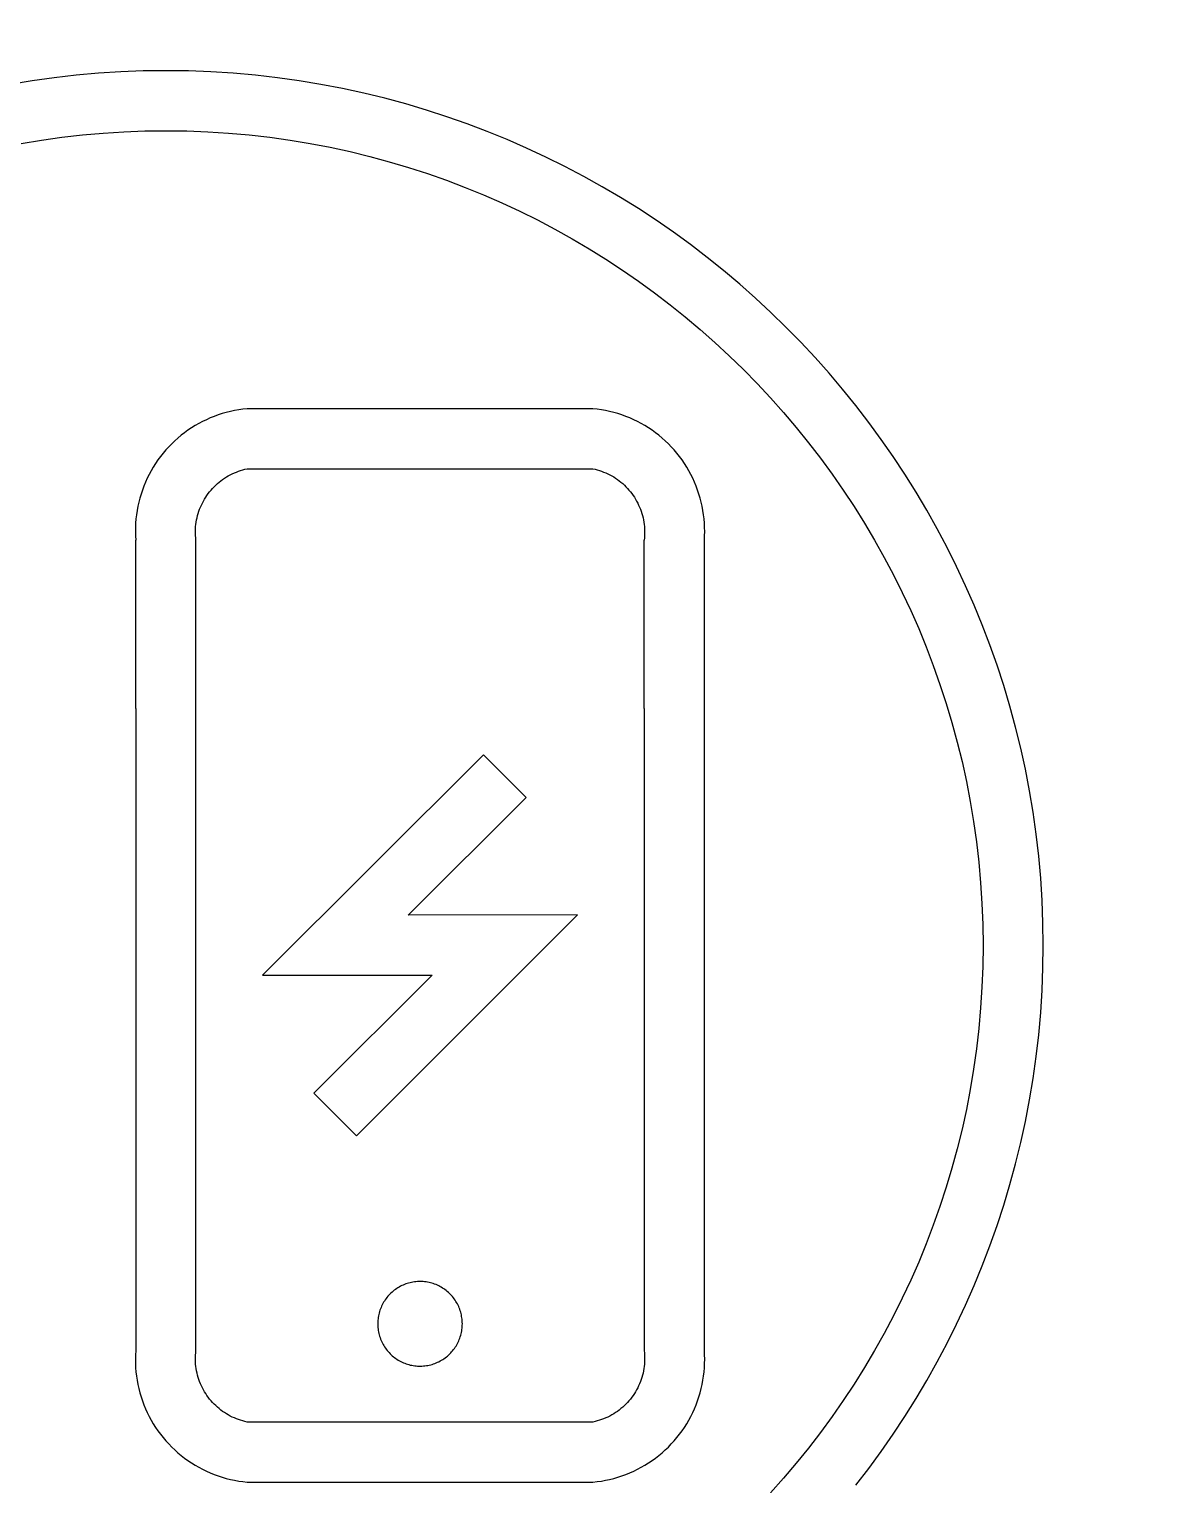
# Model space of a CAD drawing. Header units: millimetres. Extents: x -208 to 4974, y -28 to 3137.
# Drawn here: x 532.2 to 567.15, y 2786.77 to 2831.54 of the extents above; entities that cross this region are included whole.
import ezdxf

# ---------------------------------------------------------------- set-up
doc = ezdxf.new("R2010")
doc.units = ezdxf.units.MM
doc.layers.add('ZANO_R', color=7, linetype='Continuous', lineweight=0)
doc.layers.add('ZANO_W', color=1, linetype='Continuous', lineweight=0)
doc.styles.add('Arial', font='arial.ttf')
doc.styles.get("Standard").update_dxf_attribs({"font": 'ARIALUNI.TTF'})
doc.dimstyles.new('pl i ang', dxfattribs={"dimtxt": 50, "dimasz": 50, "dimexe": 1.25, "dimexo": 0.625, "dimgap": 10, "dimtad": 1, "dimtoh": 1, "dimtxsty": 'Standard', "dimcen": 2.5, "dimclrd": 1, "dimclre": 1, "dimclrt": 1, "dimadec": 0, "dimazin": 0, "dimtfac": 1, "dimtmove": 0, "dimatfit": 3, "dimfxl": 1, "dimarcsym": 1})

# ---------------------------------------------------------------- blocks, each defined once
blk = doc.blocks.new('*D504')
at = {"layer": 'ZANO_W', "color": 1, "lineweight": -2}
for p, q in [((532.144, 3137.136), (-161.352, 3137.136)), ((-151.352, 3097.136), (-151.352, 2453.738)), ((105.377, 2413.738), (-161.352, 2413.738))]:
    blk.add_line(p, q, dxfattribs=at)
at = {"layer": 'ZANO_W', "color": 1}
for points in [[(-144.686, 3097.136), (-158.019, 3097.136), (-151.352, 3137.136)], [(-158.019, 2453.738), (-144.686, 2453.738), (-151.352, 2413.738)]]:
    blk.add_solid(points, dxfattribs=at)
at = {"layer": 'ZANO_W', "color": 1, "insert": (-181.789, 2775.437), "char_height": 40, "attachment_point": 5, "rotation": 90, "style": 'Arial'}
blk.add_mtext('723', dxfattribs=at)
blk = doc.blocks.new('*D507')
at = {"layer": 'ZANO_W', "color": 1, "lineweight": -2}
blk.add_arc((4072.525, 2413.738), 150.809, 99.55169, 164.75824, dxfattribs=at)
at = {"layer": 'ZANO_W', "color": 1}
for points in [[(4047.725, 2555.793), (4047.276, 2569.119), (4087.477, 2563.804)], [(3920.413, 2454.268), (3933.628, 2452.5), (3921.716, 2413.738)]]:
    blk.add_solid(points, dxfattribs=at)
at = {"layer": 'ZANO_W', "color": 1, "insert": (3950.719, 2548.283), "char_height": 40, "attachment_point": 5, "rotation": 42.155, "style": 'Arial'}
blk.add_mtext('96%%d', dxfattribs=at)

msp = doc.modelspace()

# ---------------------------------------------------------------- linework, layer by layer
at = {"layer": 'ZANO_R'}
for p, q in [((532.295, 2829.952), (531.628, 2829.841)), ((532.968, 2830.046), (532.295, 2829.952)), ((533.645, 2830.123), (532.968, 2830.046)), ((534.327, 2830.184), (533.645, 2830.123)), ((535.015, 2830.227), (534.327, 2830.184)), ((535.706, 2830.254), (535.015, 2830.227)), ((536.402, 2830.262), (535.706, 2830.254)), ((537.098, 2830.254), (536.402, 2830.262)), ((537.789, 2830.227), (537.098, 2830.254)), ((538.476, 2830.184), (537.789, 2830.227)), ((539.159, 2830.123), (538.476, 2830.184)), ((539.836, 2830.046), (539.159, 2830.123)), ((540.508, 2829.952), (539.836, 2830.046)), ((541.175, 2829.841), (540.508, 2829.952)), ((541.837, 2829.715), (541.175, 2829.841)), ((542.492, 2829.572), (541.837, 2829.715)), ((543.142, 2829.413), (542.492, 2829.572)), ((543.785, 2829.239), (543.142, 2829.413)), ((544.422, 2829.05), (543.785, 2829.239)), ((545.052, 2828.846), (544.422, 2829.05)), ((545.676, 2828.626), (545.052, 2828.846)), ((546.292, 2828.392), (545.676, 2828.626)), ((531.956, 2828.022), (532.577, 2828.125)), ((532.577, 2828.125), (533.204, 2828.212)), ((533.204, 2828.212), (533.834, 2828.284)), ((533.834, 2828.284), (534.47, 2828.341)), ((534.47, 2828.341), (535.11, 2828.381)), ((535.11, 2828.381), (535.754, 2828.406)), ((535.754, 2828.406), (536.402, 2828.414)), ((536.402, 2828.414), (537.05, 2828.406)), ((537.05, 2828.406), (537.694, 2828.381)), ((537.694, 2828.381), (538.334, 2828.341)), ((538.334, 2828.341), (538.969, 2828.284)), ((538.969, 2828.284), (539.6, 2828.212)), ((539.6, 2828.212), (540.226, 2828.125)), ((540.226, 2828.125), (540.847, 2828.022)), ((546.902, 2828.144), (546.292, 2828.392)), ((547.503, 2827.881), (546.902, 2828.144)), ((540.847, 2828.022), (541.463, 2827.904)), ((541.463, 2827.904), (542.074, 2827.771)), ((542.074, 2827.771), (542.679, 2827.623)), ((542.679, 2827.623), (543.278, 2827.461)), ((548.097, 2827.604), (547.503, 2827.881)), ((543.278, 2827.461), (543.871, 2827.285)), ((543.871, 2827.285), (544.458, 2827.095)), ((548.683, 2827.313), (548.097, 2827.604)), ((549.261, 2827.009), (548.683, 2827.313)), ((544.458, 2827.095), (545.039, 2826.89)), ((545.039, 2826.89), (545.613, 2826.672)), ((549.831, 2826.691), (549.261, 2827.009)), ((545.613, 2826.672), (546.18, 2826.441)), ((546.18, 2826.441), (546.741, 2826.196)), ((550.392, 2826.36), (549.831, 2826.691)), ((550.944, 2826.016), (550.392, 2826.36)), ((546.741, 2826.196), (547.294, 2825.938)), ((547.294, 2825.938), (547.84, 2825.667)), ((551.488, 2825.659), (550.944, 2826.016)), ((547.84, 2825.667), (548.378, 2825.384)), ((548.378, 2825.384), (548.909, 2825.088)), ((552.022, 2825.29), (551.488, 2825.659)), ((548.909, 2825.088), (549.431, 2824.78)), ((552.546, 2824.908), (552.022, 2825.29)), ((549.431, 2824.78), (549.945, 2824.459)), ((553.061, 2824.514), (552.546, 2824.908)), ((553.567, 2824.108), (553.061, 2824.514)), ((549.945, 2824.459), (550.451, 2824.127)), ((550.451, 2824.127), (550.949, 2823.783)), ((554.062, 2823.691), (553.567, 2824.108)), ((550.949, 2823.783), (551.437, 2823.427)), ((554.547, 2823.261), (554.062, 2823.691)), ((551.437, 2823.427), (551.917, 2823.06)), ((555.021, 2822.821), (554.547, 2823.261)), ((551.917, 2823.06), (552.388, 2822.682)), ((555.485, 2822.37), (555.021, 2822.821)), ((552.388, 2822.682), (552.849, 2822.293)), ((552.849, 2822.293), (553.301, 2821.894)), ((555.938, 2821.907), (555.485, 2822.37)), ((553.301, 2821.894), (553.742, 2821.484)), ((556.38, 2821.434), (555.938, 2821.907)), ((553.742, 2821.484), (554.174, 2821.063)), ((556.81, 2820.951), (556.38, 2821.434)), ((554.174, 2821.063), (554.596, 2820.633)), ((557.229, 2820.457), (556.81, 2820.951)), ((554.596, 2820.633), (555.007, 2820.192)), ((557.636, 2819.954), (557.229, 2820.457)), ((555.007, 2820.192), (555.408, 2819.742)), ((537.769, 2819.575), (537.65, 2819.522)), ((537.89, 2819.624), (537.769, 2819.575)), ((538.013, 2819.669), (537.89, 2819.624)), ((538.137, 2819.709), (538.013, 2819.669)), ((538.263, 2819.745), (538.137, 2819.709)), ((538.39, 2819.777), (538.263, 2819.745)), ((538.517, 2819.804), (538.39, 2819.777)), ((538.646, 2819.827), (538.517, 2819.804)), ((538.775, 2819.845), (538.646, 2819.827)), ((538.905, 2819.859), (538.775, 2819.845)), ((549.545, 2819.859), (538.905, 2819.859)), ((549.674, 2819.845), (549.545, 2819.859)), ((549.804, 2819.827), (549.674, 2819.845)), ((549.932, 2819.804), (549.804, 2819.827)), ((550.06, 2819.777), (549.932, 2819.804)), ((550.187, 2819.745), (550.06, 2819.777)), ((550.312, 2819.709), (550.187, 2819.745)), ((550.436, 2819.669), (550.312, 2819.709)), ((550.559, 2819.624), (550.436, 2819.669)), ((550.68, 2819.575), (550.559, 2819.624)), ((550.799, 2819.522), (550.68, 2819.575)), ((555.408, 2819.742), (555.798, 2819.282)), ((558.031, 2819.44), (557.636, 2819.954)), ((536.979, 2819.121), (536.876, 2819.041)), ((537.085, 2819.197), (536.979, 2819.121)), ((537.193, 2819.27), (537.085, 2819.197)), ((537.304, 2819.339), (537.193, 2819.27)), ((537.417, 2819.404), (537.304, 2819.339)), ((537.533, 2819.465), (537.417, 2819.404)), ((537.65, 2819.522), (537.533, 2819.465)), ((550.917, 2819.465), (550.799, 2819.522)), ((551.032, 2819.404), (550.917, 2819.465)), ((551.146, 2819.339), (551.032, 2819.404)), ((551.256, 2819.27), (551.146, 2819.339)), ((551.365, 2819.197), (551.256, 2819.27)), ((551.471, 2819.121), (551.365, 2819.197)), ((551.574, 2819.041), (551.471, 2819.121)), ((555.798, 2819.282), (556.178, 2818.813)), ((558.414, 2818.917), (558.031, 2819.44)), ((536.492, 2818.686), (536.405, 2818.59)), ((536.584, 2818.78), (536.492, 2818.686)), ((536.678, 2818.87), (536.584, 2818.78)), ((536.775, 2818.957), (536.678, 2818.87)), ((536.876, 2819.041), (536.775, 2818.957)), ((551.674, 2818.957), (551.574, 2819.041)), ((551.772, 2818.87), (551.674, 2818.957)), ((551.866, 2818.78), (551.772, 2818.87)), ((551.957, 2818.686), (551.866, 2818.78)), ((552.045, 2818.59), (551.957, 2818.686)), ((556.178, 2818.813), (556.546, 2818.335)), ((558.784, 2818.384), (558.414, 2818.917)), ((536.162, 2818.283), (536.088, 2818.175)), ((536.239, 2818.388), (536.162, 2818.283)), ((536.32, 2818.49), (536.239, 2818.388)), ((536.405, 2818.59), (536.32, 2818.49)), ((552.129, 2818.49), (552.045, 2818.59)), ((552.21, 2818.388), (552.129, 2818.49)), ((552.288, 2818.283), (552.21, 2818.388)), ((552.362, 2818.175), (552.288, 2818.283)), ((556.546, 2818.335), (556.902, 2817.848)), ((559.142, 2817.843), (558.784, 2818.384)), ((535.89, 2817.837), (535.832, 2817.72)), ((535.952, 2817.952), (535.89, 2817.837)), ((536.018, 2818.064), (535.952, 2817.952)), ((536.088, 2818.175), (536.018, 2818.064)), ((538.266, 2817.759), (538.325, 2817.794)), ((538.325, 2817.794), (538.386, 2817.826)), ((538.386, 2817.826), (538.448, 2817.857)), ((538.448, 2817.857), (538.511, 2817.886)), ((538.511, 2817.886), (538.574, 2817.912)), ((538.574, 2817.912), (538.639, 2817.937)), ((538.639, 2817.937), (538.705, 2817.959)), ((538.705, 2817.959), (538.771, 2817.978)), ((538.771, 2817.978), (538.838, 2817.996)), ((538.838, 2817.996), (538.905, 2818.011)), ((538.905, 2818.011), (549.545, 2818.011)), ((549.545, 2818.011), (549.612, 2817.996)), ((549.612, 2817.996), (549.679, 2817.978)), ((549.679, 2817.978), (549.745, 2817.959)), ((549.745, 2817.959), (549.81, 2817.937)), ((549.81, 2817.937), (549.875, 2817.912)), ((549.875, 2817.912), (549.939, 2817.886)), ((549.939, 2817.886), (550.002, 2817.857)), ((550.002, 2817.857), (550.063, 2817.826)), ((550.063, 2817.826), (550.124, 2817.794)), ((550.124, 2817.794), (550.184, 2817.759)), ((552.432, 2818.064), (552.362, 2818.175)), ((552.498, 2817.952), (552.432, 2818.064)), ((552.56, 2817.837), (552.498, 2817.952)), ((552.618, 2817.72), (552.56, 2817.837)), ((556.902, 2817.848), (557.247, 2817.352)), ((559.488, 2817.292), (559.142, 2817.843)), ((535.682, 2817.358), (535.64, 2817.235)), ((535.728, 2817.481), (535.682, 2817.358)), ((535.777, 2817.601), (535.728, 2817.481)), ((535.832, 2817.72), (535.777, 2817.601)), ((537.751, 2817.304), (537.795, 2817.357)), ((537.795, 2817.357), (537.841, 2817.409)), ((537.841, 2817.409), (537.888, 2817.459)), ((537.888, 2817.459), (537.938, 2817.507)), ((537.938, 2817.507), (537.989, 2817.554)), ((537.989, 2817.554), (538.041, 2817.598)), ((538.041, 2817.598), (538.095, 2817.641)), ((538.095, 2817.641), (538.151, 2817.682)), ((538.151, 2817.682), (538.208, 2817.721)), ((538.208, 2817.721), (538.266, 2817.759)), ((550.184, 2817.759), (550.242, 2817.721)), ((550.242, 2817.721), (550.299, 2817.682)), ((550.299, 2817.682), (550.354, 2817.641)), ((550.354, 2817.641), (550.408, 2817.598)), ((550.408, 2817.598), (550.461, 2817.554)), ((550.461, 2817.554), (550.512, 2817.507)), ((550.512, 2817.507), (550.561, 2817.459)), ((550.561, 2817.459), (550.609, 2817.409)), ((550.609, 2817.409), (550.655, 2817.357)), ((550.655, 2817.357), (550.699, 2817.304)), ((552.672, 2817.601), (552.618, 2817.72)), ((552.722, 2817.481), (552.672, 2817.601)), ((552.768, 2817.358), (552.722, 2817.481)), ((552.809, 2817.235), (552.768, 2817.358)), ((557.247, 2817.352), (557.581, 2816.847)), ((535.57, 2816.983), (535.542, 2816.856)), ((535.603, 2817.109), (535.57, 2816.983)), ((535.64, 2817.235), (535.603, 2817.109)), ((537.469, 2816.831), (537.497, 2816.894)), ((537.497, 2816.894), (537.527, 2816.956)), ((537.527, 2816.956), (537.559, 2817.017)), ((537.559, 2817.017), (537.594, 2817.077)), ((537.594, 2817.077), (537.63, 2817.136)), ((537.63, 2817.136), (537.668, 2817.193)), ((537.668, 2817.193), (537.708, 2817.249)), ((537.708, 2817.249), (537.751, 2817.304)), ((550.699, 2817.304), (550.741, 2817.249)), ((550.741, 2817.249), (550.781, 2817.193)), ((550.781, 2817.193), (550.82, 2817.136)), ((550.82, 2817.136), (550.856, 2817.077)), ((550.856, 2817.077), (550.89, 2817.017)), ((550.89, 2817.017), (550.922, 2816.956)), ((550.922, 2816.956), (550.952, 2816.894)), ((550.952, 2816.894), (550.98, 2816.831)), ((552.846, 2817.109), (552.809, 2817.235)), ((552.879, 2816.983), (552.846, 2817.109)), ((552.908, 2816.856), (552.879, 2816.983)), ((559.82, 2816.733), (559.488, 2817.292)), ((535.483, 2816.468), (535.472, 2816.338)), ((535.498, 2816.598), (535.483, 2816.468)), ((535.518, 2816.727), (535.498, 2816.598)), ((535.542, 2816.856), (535.518, 2816.727)), ((537.338, 2816.367), (537.35, 2816.435)), ((537.35, 2816.435), (537.364, 2816.502)), ((537.364, 2816.502), (537.38, 2816.57)), ((537.38, 2816.57), (537.399, 2816.636)), ((537.399, 2816.636), (537.42, 2816.702)), ((537.42, 2816.702), (537.444, 2816.767)), ((537.444, 2816.767), (537.469, 2816.831)), ((550.98, 2816.831), (551.006, 2816.767)), ((551.006, 2816.767), (551.029, 2816.702)), ((551.029, 2816.702), (551.05, 2816.636)), ((551.05, 2816.636), (551.069, 2816.57)), ((551.069, 2816.57), (551.086, 2816.502)), ((551.086, 2816.502), (551.1, 2816.435)), ((551.1, 2816.435), (551.112, 2816.367)), ((552.932, 2816.727), (552.908, 2816.856)), ((552.951, 2816.598), (552.932, 2816.727)), ((552.967, 2816.468), (552.951, 2816.598)), ((552.977, 2816.338), (552.967, 2816.468)), ((557.581, 2816.847), (557.902, 2816.334)), ((560.138, 2816.165), (559.82, 2816.733)), ((535.466, 2816.208), (535.465, 2816.077)), ((535.465, 2816.077), (535.467, 2815.947)), ((535.472, 2816.338), (535.466, 2816.208)), ((537.314, 2816.092), (537.317, 2816.161)), ((537.314, 2816.023), (537.314, 2816.092)), ((537.317, 2815.954), (537.314, 2816.023)), ((537.317, 2816.161), (537.321, 2816.23)), ((537.321, 2816.23), (537.328, 2816.298)), ((537.328, 2816.298), (537.338, 2816.367)), ((551.112, 2816.367), (551.121, 2816.298)), ((551.121, 2816.298), (551.128, 2816.23)), ((551.128, 2816.23), (551.133, 2816.161)), ((551.133, 2816.161), (551.135, 2816.092)), ((551.135, 2816.023), (551.133, 2815.954)), ((551.135, 2816.092), (551.135, 2816.023)), ((552.983, 2816.208), (552.977, 2816.338)), ((552.982, 2815.947), (552.985, 2816.077)), ((552.985, 2816.077), (552.983, 2816.208)), ((557.902, 2816.334), (558.211, 2815.814)), ((560.444, 2815.589), (560.138, 2816.165)), ((535.467, 2815.947), (535.475, 2815.816)), ((535.475, 2810.635), (535.475, 2815.816)), ((537.322, 2815.885), (537.317, 2815.954)), ((537.329, 2815.816), (537.322, 2815.885)), ((537.329, 2790.871), (537.329, 2815.816)), ((551.128, 2815.885), (551.121, 2815.816)), ((551.121, 2810.635), (551.121, 2815.816)), ((551.133, 2815.954), (551.128, 2815.885)), ((552.975, 2815.816), (552.982, 2815.947)), ((552.975, 2790.871), (552.975, 2815.816)), ((558.211, 2815.814), (558.508, 2815.285)), ((560.735, 2815.005), (560.444, 2815.589)), ((558.508, 2815.285), (558.793, 2814.748)), ((558.793, 2814.748), (559.064, 2814.204)), ((561.013, 2814.412), (560.735, 2815.005)), ((559.064, 2814.204), (559.323, 2813.652)), ((561.277, 2813.813), (561.013, 2814.412)), ((561.526, 2813.205), (561.277, 2813.813)), ((559.323, 2813.652), (559.569, 2813.094)), ((559.569, 2813.094), (559.801, 2812.528)), ((561.761, 2812.591), (561.526, 2813.205)), ((559.801, 2812.528), (560.019, 2811.956)), ((561.981, 2811.969), (561.761, 2812.591)), ((560.019, 2811.956), (560.224, 2811.377)), ((562.186, 2811.341), (561.981, 2811.969)), ((560.224, 2811.377), (560.415, 2810.792)), ((562.376, 2810.706), (562.186, 2811.341)), ((535.475, 2810.635), (535.475, 2790.871)), ((551.121, 2810.635), (551.121, 2790.871)), ((560.415, 2810.792), (560.592, 2810.2)), ((562.55, 2810.064), (562.376, 2810.706)), ((560.592, 2810.2), (560.755, 2809.603)), ((562.709, 2809.417), (562.55, 2810.064)), ((560.755, 2809.603), (560.903, 2809)), ((562.852, 2808.763), (562.709, 2809.417)), ((546.18, 2809.204), (539.373, 2802.424)), ((547.491, 2807.897), (546.18, 2809.204)), ((560.903, 2809), (561.036, 2808.391)), ((561.036, 2808.391), (561.154, 2807.777)), ((562.979, 2808.104), (562.852, 2808.763)), ((563.09, 2807.439), (562.979, 2808.104)), ((543.858, 2804.278), (547.491, 2807.897)), ((561.154, 2807.777), (561.257, 2807.158)), ((561.257, 2807.158), (561.345, 2806.534)), ((563.185, 2806.769), (563.09, 2807.439)), ((563.262, 2806.093), (563.185, 2806.769)), ((561.345, 2806.534), (561.418, 2805.905)), ((561.418, 2805.905), (561.474, 2805.271)), ((563.323, 2805.413), (563.262, 2806.093)), ((561.474, 2805.271), (561.515, 2804.633)), ((563.367, 2804.728), (563.323, 2805.413)), ((561.515, 2804.633), (561.539, 2803.991)), ((563.393, 2804.039), (563.367, 2804.728)), ((542.272, 2797.488), (549.073, 2804.285)), ((549.073, 2804.285), (543.858, 2804.278)), ((561.539, 2803.991), (561.548, 2803.345)), ((563.402, 2803.345), (563.393, 2804.039)), ((561.548, 2803.345), (561.539, 2802.699)), ((563.393, 2802.652), (563.402, 2803.345)), ((561.539, 2802.699), (561.515, 2802.057)), ((563.367, 2801.962), (563.393, 2802.652)), ((539.373, 2802.424), (544.599, 2802.431)), ((544.599, 2802.431), (540.959, 2798.793)), ((561.515, 2802.057), (561.474, 2801.419)), ((563.323, 2801.277), (563.367, 2801.962)), ((561.474, 2801.419), (561.418, 2800.786)), ((563.262, 2800.597), (563.323, 2801.277)), ((561.418, 2800.786), (561.345, 2800.157)), ((563.185, 2799.922), (563.262, 2800.597)), ((561.345, 2800.157), (561.257, 2799.533)), ((563.09, 2799.252), (563.185, 2799.922)), ((561.257, 2799.533), (561.154, 2798.913)), ((562.979, 2798.587), (563.09, 2799.252)), ((540.959, 2798.793), (542.272, 2797.488)), ((561.154, 2798.913), (561.036, 2798.299)), ((562.852, 2797.927), (562.979, 2798.587)), ((561.036, 2798.299), (560.903, 2797.691)), ((560.903, 2797.691), (560.755, 2797.088)), ((562.709, 2797.274), (562.852, 2797.927)), ((562.55, 2796.626), (562.709, 2797.274)), ((560.755, 2797.088), (560.592, 2796.49)), ((560.592, 2796.49), (560.415, 2795.899)), ((562.376, 2795.985), (562.55, 2796.626)), ((560.415, 2795.899), (560.224, 2795.313)), ((562.186, 2795.35), (562.376, 2795.985)), ((560.224, 2795.313), (560.019, 2794.735)), ((561.981, 2794.721), (562.186, 2795.35)), ((560.019, 2794.735), (559.801, 2794.162)), ((561.761, 2794.1), (561.981, 2794.721)), ((559.801, 2794.162), (559.569, 2793.597)), ((561.526, 2793.485), (561.761, 2794.1)), ((559.569, 2793.597), (559.323, 2793.038)), ((561.277, 2792.878), (561.526, 2793.485)), ((543.397, 2792.704), (543.363, 2792.674)), ((543.433, 2792.732), (543.397, 2792.704)), ((543.469, 2792.759), (543.433, 2792.732)), ((543.506, 2792.784), (543.469, 2792.759)), ((543.545, 2792.808), (543.506, 2792.784)), ((543.583, 2792.831), (543.545, 2792.808)), ((543.623, 2792.853), (543.583, 2792.831)), ((543.664, 2792.873), (543.623, 2792.853)), ((543.705, 2792.892), (543.664, 2792.873)), ((543.746, 2792.909), (543.705, 2792.892)), ((543.789, 2792.925), (543.746, 2792.909)), ((543.832, 2792.94), (543.789, 2792.925)), ((543.875, 2792.952), (543.832, 2792.94)), ((543.919, 2792.964), (543.875, 2792.952)), ((543.963, 2792.974), (543.919, 2792.964)), ((544.007, 2792.982), (543.963, 2792.974)), ((544.052, 2792.989), (544.007, 2792.982)), ((544.097, 2792.994), (544.052, 2792.989)), ((544.142, 2792.998), (544.097, 2792.994)), ((544.187, 2793), (544.142, 2792.998)), ((544.232, 2793), (544.187, 2793)), ((544.277, 2792.999), (544.232, 2793)), ((544.322, 2792.997), (544.277, 2792.999)), ((544.367, 2792.993), (544.322, 2792.997)), ((544.412, 2792.987), (544.367, 2792.993)), ((544.457, 2792.98), (544.412, 2792.987)), ((544.501, 2792.971), (544.457, 2792.98)), ((544.545, 2792.96), (544.501, 2792.971)), ((544.589, 2792.948), (544.545, 2792.96)), ((544.632, 2792.935), (544.589, 2792.948)), ((544.674, 2792.92), (544.632, 2792.935)), ((544.717, 2792.904), (544.674, 2792.92)), ((544.758, 2792.886), (544.717, 2792.904)), ((544.799, 2792.867), (544.758, 2792.886)), ((544.839, 2792.846), (544.799, 2792.867)), ((544.879, 2792.824), (544.839, 2792.846)), ((544.917, 2792.801), (544.879, 2792.824)), ((544.955, 2792.776), (544.917, 2792.801)), ((544.992, 2792.75), (544.955, 2792.776)), ((545.028, 2792.723), (544.992, 2792.75)), ((545.063, 2792.694), (545.028, 2792.723)), ((545.097, 2792.665), (545.063, 2792.694)), ((559.323, 2793.038), (559.064, 2792.486)), ((561.013, 2792.278), (561.277, 2792.878)), ((543.062, 2792.283), (543.042, 2792.242)), ((543.083, 2792.323), (543.062, 2792.283)), ((543.105, 2792.362), (543.083, 2792.323)), ((543.129, 2792.401), (543.105, 2792.362)), ((543.154, 2792.438), (543.129, 2792.401)), ((543.18, 2792.475), (543.154, 2792.438)), ((543.208, 2792.511), (543.18, 2792.475)), ((543.236, 2792.546), (543.208, 2792.511)), ((543.266, 2792.579), (543.236, 2792.546)), ((543.297, 2792.612), (543.266, 2792.579)), ((543.33, 2792.644), (543.297, 2792.612)), ((543.363, 2792.674), (543.33, 2792.644)), ((545.13, 2792.634), (545.097, 2792.665)), ((545.162, 2792.602), (545.13, 2792.634)), ((545.193, 2792.569), (545.162, 2792.602)), ((545.223, 2792.535), (545.193, 2792.569)), ((545.251, 2792.499), (545.223, 2792.535)), ((545.278, 2792.463), (545.251, 2792.499)), ((545.304, 2792.426), (545.278, 2792.463)), ((545.329, 2792.388), (545.304, 2792.426)), ((545.352, 2792.35), (545.329, 2792.388)), ((545.374, 2792.31), (545.352, 2792.35)), ((545.394, 2792.27), (545.374, 2792.31)), ((545.414, 2792.229), (545.394, 2792.27)), ((559.064, 2792.486), (558.793, 2791.942)), ((560.735, 2791.686), (561.013, 2792.278)), ((542.928, 2791.807), (542.925, 2791.762)), ((542.932, 2791.852), (542.928, 2791.807)), ((542.938, 2791.897), (542.932, 2791.852)), ((542.946, 2791.942), (542.938, 2791.897)), ((542.955, 2791.986), (542.946, 2791.942)), ((542.966, 2792.03), (542.955, 2791.986)), ((542.978, 2792.073), (542.966, 2792.03)), ((542.992, 2792.116), (542.978, 2792.073)), ((543.007, 2792.159), (542.992, 2792.116)), ((543.024, 2792.201), (543.007, 2792.159)), ((543.042, 2792.242), (543.024, 2792.201)), ((545.431, 2792.187), (545.414, 2792.229)), ((545.448, 2792.145), (545.431, 2792.187)), ((545.462, 2792.103), (545.448, 2792.145)), ((545.476, 2792.059), (545.462, 2792.103)), ((545.487, 2792.016), (545.476, 2792.059)), ((545.498, 2791.972), (545.487, 2792.016)), ((545.506, 2791.927), (545.498, 2791.972)), ((545.513, 2791.883), (545.506, 2791.927)), ((545.519, 2791.838), (545.513, 2791.883)), ((545.523, 2791.793), (545.519, 2791.838)), ((558.793, 2791.942), (558.508, 2791.406)), ((542.925, 2791.762), (542.923, 2791.717)), ((542.923, 2791.717), (542.923, 2791.672)), ((542.923, 2791.672), (542.925, 2791.627)), ((542.925, 2791.627), (542.928, 2791.582)), ((542.928, 2791.582), (542.933, 2791.537)), ((542.933, 2791.537), (542.939, 2791.492)), ((542.939, 2791.492), (542.947, 2791.448)), ((542.947, 2791.448), (542.957, 2791.403)), ((542.957, 2791.403), (542.968, 2791.36)), ((542.968, 2791.36), (542.98, 2791.316)), ((545.478, 2791.346), (545.489, 2791.389)), ((545.489, 2791.389), (545.499, 2791.433)), ((545.499, 2791.433), (545.508, 2791.478)), ((545.508, 2791.478), (545.515, 2791.522)), ((545.515, 2791.522), (545.52, 2791.567)), ((545.52, 2791.567), (545.524, 2791.612)), ((545.526, 2791.748), (545.523, 2791.793)), ((545.524, 2791.612), (545.526, 2791.657)), ((545.527, 2791.703), (545.526, 2791.748)), ((545.526, 2791.657), (545.527, 2791.703)), ((558.508, 2791.406), (558.211, 2790.877)), ((560.444, 2791.102), (560.735, 2791.686)), ((542.98, 2791.316), (542.994, 2791.273)), ((542.994, 2791.273), (543.01, 2791.231)), ((543.01, 2791.231), (543.027, 2791.189)), ((543.027, 2791.189), (543.045, 2791.148)), ((543.045, 2791.148), (543.065, 2791.107)), ((543.065, 2791.107), (543.086, 2791.067)), ((543.086, 2791.067), (543.109, 2791.028)), ((543.109, 2791.028), (543.133, 2790.99)), ((543.133, 2790.99), (543.158, 2790.952)), ((543.158, 2790.952), (543.185, 2790.916)), ((543.185, 2790.916), (543.213, 2790.88)), ((545.228, 2790.869), (545.256, 2790.904)), ((545.256, 2790.904), (545.283, 2790.94)), ((545.283, 2790.94), (545.309, 2790.978)), ((545.309, 2790.978), (545.333, 2791.016)), ((545.333, 2791.016), (545.356, 2791.054)), ((545.356, 2791.054), (545.378, 2791.094)), ((545.378, 2791.094), (545.398, 2791.134)), ((545.398, 2791.134), (545.417, 2791.176)), ((545.417, 2791.176), (545.434, 2791.217)), ((545.434, 2791.217), (545.45, 2791.259)), ((545.45, 2791.259), (545.465, 2791.302)), ((545.465, 2791.302), (545.478, 2791.346)), ((560.138, 2790.525), (560.444, 2791.102)), ((535.467, 2790.741), (535.465, 2790.61)), ((535.465, 2790.61), (535.466, 2790.48)), ((535.466, 2790.48), (535.472, 2790.349)), ((535.475, 2790.871), (535.467, 2790.741)), ((537.314, 2790.665), (537.317, 2790.734)), ((537.314, 2790.596), (537.314, 2790.665)), ((537.317, 2790.527), (537.314, 2790.596)), ((537.317, 2790.734), (537.322, 2790.803)), ((537.321, 2790.458), (537.317, 2790.527)), ((537.328, 2790.389), (537.321, 2790.458)), ((537.322, 2790.803), (537.329, 2790.871)), ((543.213, 2790.88), (543.242, 2790.845)), ((543.242, 2790.845), (543.272, 2790.812)), ((543.272, 2790.812), (543.303, 2790.779)), ((543.303, 2790.779), (543.336, 2790.748)), ((543.336, 2790.748), (543.369, 2790.717)), ((543.369, 2790.717), (543.404, 2790.688)), ((543.404, 2790.688), (543.439, 2790.661)), ((543.439, 2790.661), (543.476, 2790.634)), ((543.476, 2790.634), (543.513, 2790.609)), ((543.513, 2790.609), (543.551, 2790.584)), ((543.551, 2790.584), (543.59, 2790.562)), ((543.59, 2790.562), (543.63, 2790.54)), ((543.63, 2790.54), (543.671, 2790.521)), ((543.671, 2790.521), (543.712, 2790.502)), ((543.712, 2790.502), (543.754, 2790.485)), ((543.754, 2790.485), (543.796, 2790.469)), ((543.796, 2790.469), (543.839, 2790.455)), ((543.839, 2790.455), (543.883, 2790.443)), ((544.596, 2790.451), (544.639, 2790.465)), ((544.639, 2790.465), (544.682, 2790.48)), ((544.682, 2790.48), (544.724, 2790.496)), ((544.724, 2790.496), (544.765, 2790.514)), ((544.765, 2790.514), (544.806, 2790.534)), ((544.806, 2790.534), (544.846, 2790.555)), ((544.846, 2790.555), (544.886, 2790.577)), ((544.886, 2790.577), (544.924, 2790.601)), ((544.924, 2790.601), (544.962, 2790.626)), ((544.962, 2790.626), (544.999, 2790.652)), ((544.999, 2790.652), (545.035, 2790.679)), ((545.035, 2790.679), (545.069, 2790.708)), ((545.069, 2790.708), (545.103, 2790.738)), ((545.103, 2790.738), (545.136, 2790.769)), ((545.136, 2790.769), (545.168, 2790.801)), ((545.168, 2790.801), (545.198, 2790.834)), ((545.198, 2790.834), (545.228, 2790.869)), ((551.121, 2790.871), (551.128, 2790.803)), ((551.128, 2790.458), (551.121, 2790.389)), ((551.128, 2790.803), (551.133, 2790.734)), ((551.133, 2790.527), (551.128, 2790.458)), ((551.133, 2790.734), (551.135, 2790.665)), ((551.135, 2790.596), (551.133, 2790.527)), ((551.135, 2790.665), (551.135, 2790.596)), ((552.982, 2790.741), (552.975, 2790.871)), ((552.977, 2790.349), (552.983, 2790.48)), ((552.985, 2790.61), (552.982, 2790.741)), ((552.983, 2790.48), (552.985, 2790.61)), ((558.211, 2790.877), (557.902, 2790.356)), ((559.82, 2789.958), (560.138, 2790.525)), ((535.472, 2790.349), (535.483, 2790.219)), ((535.483, 2790.219), (535.498, 2790.09)), ((535.498, 2790.09), (535.518, 2789.96)), ((537.338, 2790.321), (537.328, 2790.389)), ((537.35, 2790.253), (537.338, 2790.321)), ((537.364, 2790.185), (537.35, 2790.253)), ((537.38, 2790.118), (537.364, 2790.185)), ((537.399, 2790.052), (537.38, 2790.118)), ((537.42, 2789.986), (537.399, 2790.052)), ((543.883, 2790.443), (543.926, 2790.431)), ((543.926, 2790.431), (543.971, 2790.422)), ((543.971, 2790.422), (544.015, 2790.414)), ((544.015, 2790.414), (544.06, 2790.407)), ((544.06, 2790.407), (544.105, 2790.402)), ((544.105, 2790.402), (544.15, 2790.399)), ((544.15, 2790.399), (544.195, 2790.397)), ((544.195, 2790.397), (544.24, 2790.397)), ((544.24, 2790.397), (544.285, 2790.398)), ((544.285, 2790.398), (544.33, 2790.401)), ((544.33, 2790.401), (544.375, 2790.406)), ((544.375, 2790.406), (544.42, 2790.412)), ((544.42, 2790.412), (544.465, 2790.419)), ((544.465, 2790.419), (544.509, 2790.428)), ((544.509, 2790.428), (544.553, 2790.439)), ((544.553, 2790.439), (544.596, 2790.451)), ((551.05, 2790.052), (551.029, 2789.986)), ((551.069, 2790.118), (551.05, 2790.052)), ((551.086, 2790.185), (551.069, 2790.118)), ((551.1, 2790.253), (551.086, 2790.185)), ((551.112, 2790.321), (551.1, 2790.253)), ((551.121, 2790.389), (551.112, 2790.321)), ((552.932, 2789.96), (552.951, 2790.09)), ((552.951, 2790.09), (552.967, 2790.219)), ((552.967, 2790.219), (552.977, 2790.349)), ((557.902, 2790.356), (557.581, 2789.843)), ((535.518, 2789.96), (535.542, 2789.832)), ((535.542, 2789.832), (535.57, 2789.705)), ((535.57, 2789.705), (535.603, 2789.578)), ((535.603, 2789.578), (535.64, 2789.453)), ((537.444, 2789.921), (537.42, 2789.986)), ((537.469, 2789.857), (537.444, 2789.921)), ((537.497, 2789.794), (537.469, 2789.857)), ((537.527, 2789.732), (537.497, 2789.794)), ((537.559, 2789.67), (537.527, 2789.732)), ((537.594, 2789.611), (537.559, 2789.67)), ((537.63, 2789.552), (537.594, 2789.611)), ((550.856, 2789.611), (550.82, 2789.552)), ((550.89, 2789.67), (550.856, 2789.611)), ((550.922, 2789.732), (550.89, 2789.67)), ((550.952, 2789.794), (550.922, 2789.732)), ((550.98, 2789.857), (550.952, 2789.794)), ((551.006, 2789.921), (550.98, 2789.857)), ((551.029, 2789.986), (551.006, 2789.921)), ((552.809, 2789.453), (552.846, 2789.578)), ((552.846, 2789.578), (552.879, 2789.705)), ((552.879, 2789.705), (552.908, 2789.832)), ((552.908, 2789.832), (552.932, 2789.96)), ((557.581, 2789.843), (557.247, 2789.339)), ((559.488, 2789.398), (559.82, 2789.958)), ((535.64, 2789.453), (535.682, 2789.329)), ((535.682, 2789.329), (535.728, 2789.207)), ((535.728, 2789.207), (535.777, 2789.086)), ((537.668, 2789.494), (537.63, 2789.552)), ((537.708, 2789.438), (537.668, 2789.494)), ((537.751, 2789.384), (537.708, 2789.438)), ((537.795, 2789.33), (537.751, 2789.384)), ((537.841, 2789.279), (537.795, 2789.33)), ((537.888, 2789.229), (537.841, 2789.279)), ((537.938, 2789.181), (537.888, 2789.229)), ((537.989, 2789.134), (537.938, 2789.181)), ((538.041, 2789.089), (537.989, 2789.134)), ((550.461, 2789.134), (550.408, 2789.089)), ((550.512, 2789.181), (550.461, 2789.134)), ((550.561, 2789.229), (550.512, 2789.181)), ((550.609, 2789.279), (550.561, 2789.229)), ((550.655, 2789.33), (550.609, 2789.279)), ((550.699, 2789.384), (550.655, 2789.33)), ((550.741, 2789.438), (550.699, 2789.384)), ((550.781, 2789.494), (550.741, 2789.438)), ((550.82, 2789.552), (550.781, 2789.494)), ((552.672, 2789.086), (552.722, 2789.207)), ((552.722, 2789.207), (552.768, 2789.329)), ((552.768, 2789.329), (552.809, 2789.453)), ((557.247, 2789.339), (556.902, 2788.843)), ((559.142, 2788.848), (559.488, 2789.398)), ((535.777, 2789.086), (535.832, 2788.968)), ((535.832, 2788.968), (535.89, 2788.851)), ((535.89, 2788.851), (535.952, 2788.736)), ((535.952, 2788.736), (536.018, 2788.623)), ((538.095, 2789.046), (538.041, 2789.089)), ((538.151, 2789.005), (538.095, 2789.046)), ((538.208, 2788.966), (538.151, 2789.005)), ((538.266, 2788.929), (538.208, 2788.966)), ((538.325, 2788.894), (538.266, 2788.929)), ((538.386, 2788.861), (538.325, 2788.894)), ((538.448, 2788.83), (538.386, 2788.861)), ((538.511, 2788.802), (538.448, 2788.83)), ((538.574, 2788.775), (538.511, 2788.802)), ((538.639, 2788.751), (538.574, 2788.775)), ((538.705, 2788.729), (538.639, 2788.751)), ((538.771, 2788.709), (538.705, 2788.729)), ((538.838, 2788.692), (538.771, 2788.709)), ((538.905, 2788.677), (538.838, 2788.692)), ((549.545, 2788.677), (538.905, 2788.677)), ((549.612, 2788.692), (549.545, 2788.677)), ((549.679, 2788.709), (549.612, 2788.692)), ((549.745, 2788.729), (549.679, 2788.709)), ((549.81, 2788.751), (549.745, 2788.729)), ((549.875, 2788.775), (549.81, 2788.751)), ((549.939, 2788.802), (549.875, 2788.775)), ((550.002, 2788.83), (549.939, 2788.802)), ((550.063, 2788.861), (550.002, 2788.83)), ((550.124, 2788.894), (550.063, 2788.861)), ((550.184, 2788.929), (550.124, 2788.894)), ((550.242, 2788.966), (550.184, 2788.929)), ((550.299, 2789.005), (550.242, 2788.966)), ((550.354, 2789.046), (550.299, 2789.005)), ((550.408, 2789.089), (550.354, 2789.046)), ((552.432, 2788.623), (552.498, 2788.736)), ((552.498, 2788.736), (552.56, 2788.851)), ((552.56, 2788.851), (552.618, 2788.968)), ((552.618, 2788.968), (552.672, 2789.086)), ((556.902, 2788.843), (556.546, 2788.356)), ((558.784, 2788.306), (559.142, 2788.848)), ((536.018, 2788.623), (536.088, 2788.513)), ((536.088, 2788.513), (536.162, 2788.405)), ((536.162, 2788.405), (536.239, 2788.3)), ((536.239, 2788.3), (536.32, 2788.198)), ((552.129, 2788.198), (552.21, 2788.3)), ((552.21, 2788.3), (552.288, 2788.405)), ((552.288, 2788.405), (552.362, 2788.513)), ((552.362, 2788.513), (552.432, 2788.623)), ((556.546, 2788.356), (556.178, 2787.877)), ((558.414, 2787.773), (558.784, 2788.306)), ((536.32, 2788.198), (536.405, 2788.098)), ((536.405, 2788.098), (536.492, 2788.001)), ((536.492, 2788.001), (536.584, 2787.908)), ((536.584, 2787.908), (536.678, 2787.818)), ((536.678, 2787.818), (536.775, 2787.731)), ((551.674, 2787.731), (551.772, 2787.818)), ((551.772, 2787.818), (551.866, 2787.908)), ((551.866, 2787.908), (551.957, 2788.001)), ((551.957, 2788.001), (552.045, 2788.098)), ((552.045, 2788.098), (552.129, 2788.198)), ((556.178, 2787.877), (555.798, 2787.408)), ((558.031, 2787.25), (558.414, 2787.773)), ((536.775, 2787.731), (536.876, 2787.647)), ((536.876, 2787.647), (536.979, 2787.567)), ((536.979, 2787.567), (537.085, 2787.491)), ((537.085, 2787.491), (537.193, 2787.418)), ((537.193, 2787.418), (537.304, 2787.349)), ((537.304, 2787.349), (537.417, 2787.284)), ((551.032, 2787.284), (551.146, 2787.349)), ((551.146, 2787.349), (551.256, 2787.418)), ((551.256, 2787.418), (551.365, 2787.491)), ((551.365, 2787.491), (551.471, 2787.567)), ((551.471, 2787.567), (551.574, 2787.647)), ((551.574, 2787.647), (551.674, 2787.731)), ((555.798, 2787.408), (555.408, 2786.948)), ((537.417, 2787.284), (537.533, 2787.223)), ((537.533, 2787.223), (537.65, 2787.166)), ((537.65, 2787.166), (537.769, 2787.113)), ((537.769, 2787.113), (537.89, 2787.064)), ((537.89, 2787.064), (538.013, 2787.019)), ((538.013, 2787.019), (538.137, 2786.979)), ((538.137, 2786.979), (538.263, 2786.943)), ((538.263, 2786.943), (538.39, 2786.911)), ((538.39, 2786.911), (538.517, 2786.884)), ((538.517, 2786.884), (538.646, 2786.861)), ((549.804, 2786.861), (549.932, 2786.884)), ((549.932, 2786.884), (550.06, 2786.911)), ((550.06, 2786.911), (550.187, 2786.943)), ((550.187, 2786.943), (550.312, 2786.979)), ((550.312, 2786.979), (550.436, 2787.019)), ((550.436, 2787.019), (550.559, 2787.064)), ((550.559, 2787.064), (550.68, 2787.113)), ((550.68, 2787.113), (550.799, 2787.166)), ((550.799, 2787.166), (550.917, 2787.223)), ((550.917, 2787.223), (551.032, 2787.284)), ((555.408, 2786.948), (555.007, 2786.498)), ((557.636, 2786.737), (558.031, 2787.25)), ((538.646, 2786.861), (538.775, 2786.842)), ((538.775, 2786.842), (538.905, 2786.828)), ((538.905, 2786.828), (549.545, 2786.828)), ((549.545, 2786.828), (549.674, 2786.842)), ((549.674, 2786.842), (549.804, 2786.861))]:
    msp.add_line(p, q, dxfattribs=at)

# ---------------------------------------------------------------- dimensions: what is measured, and where the dimension line sits
at = {"layer": 'ZANO_W'}
dim = msp.add_linear_dim(base=(-151.352, 2413.738), p1=(542.144, 3137.136), p2=(115.377, 2413.738), angle=90, dimstyle='pl i ang', override={"dimtxt": 40, "dimasz": 40, "dimexe": 10, "dimexo": 10, "dimtoh": 0, "dimdec": 0, "dimtxsty": 'Arial', "dimtdec": 0, "dimtmove": 1}, dxfattribs=at)
dim.commit()
dim.dimension.update_dxf_attribs({"geometry": '*D504', "text_midpoint": (-181.789, 2775.437)})
dim = msp.add_angular_dim_2l(base=(4005.926, 2549.045), line1=((60.871, 2413.738), (4937.165, 2413.738)), line2=((4072.591, 2414.397), (4116.408, 2854.158)), dimstyle='pl i ang', override={"dimtxt": 40, "dimasz": 40, "dimexe": 10, "dimexo": 10, "dimtoh": 0, "dimdec": 0, "dimtxsty": 'Arial', "dimtdec": 0, "dimtmove": 1}, dxfattribs=at)
dim.commit()
dim.dimension.update_dxf_attribs({"geometry": '*D507', "text_midpoint": (3950.719, 2548.283)})

doc.saveas('drawing.dxf')
